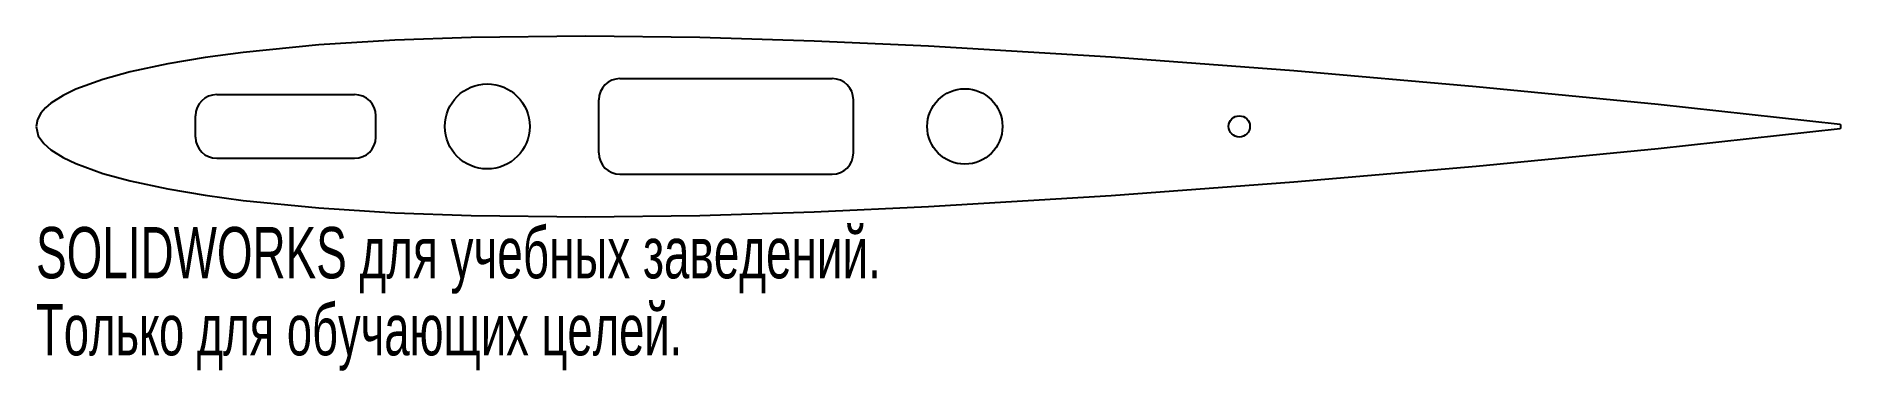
# Model space of a CAD drawing. Extents: x 110 to 280, y -23 to 9.
import ezdxf
from ezdxf.enums import TextEntityAlignment as Align

# ---------------------------------------------------------------- set-up
doc = ezdxf.new("R2010")
doc.units = 0
doc.layers.get('0').update_dxf_attribs({"linetype": 'CONTINUOUS'})

msp = doc.modelspace()

# ---------------------------------------------------------------- linework, layer by layer
at = {"color": 7, "linetype": 'CONTINUOUS'}
for p, q in [((165.02, 4.5), (185.02, 4.5)), ((127.02, 3), (140.02, 3)), ((163.02, -2.5), (163.02, 2.5)), ((187.02, -2.5), (187.02, 2.5)), ((125.02, -1), (125.02, 1)), ((142.02, -1), (142.02, 1)), ((127.02, -3), (140.02, -3)), ((165.02, -4.5), (185.02, -4.5))]:
    msp.add_line(p, q, dxfattribs=at)
at = {"color": 7, "linetype": 'CONTINUOUS', "flags": 128}
for points in [[(280, 0.18), (262.86, 2.07), (245.69, 3.74), (228.51, 5.23), (211.31, 6.51), (194.1, 7.55), (183.33, 8.03), (172.56, 8.37), (161.78, 8.5), (151, 8.38), (143.82, 8.12), (136.65, 7.67), (129.5, 6.96), (125.94, 6.48), (122.4, 5.88), (118.88, 5.13), (116.29, 4.42), (113.75, 3.5), (112.54, 2.92), (111.4, 2.2), (110.89, 1.76), (110.44, 1.26), (110.12, 0.66), (110, 0)], [(110, 0), (110.2, -0.87), (110.73, -1.6), (111.4, -2.2), (112.54, -2.92), (113.75, -3.5), (116.29, -4.42), (118.88, -5.13), (122.4, -5.88), (125.94, -6.48), (129.5, -6.96), (136.65, -7.67), (143.82, -8.12), (151, -8.38), (161.78, -8.5), (172.56, -8.37), (183.33, -8.03), (194.1, -7.55), (211.31, -6.51), (228.51, -5.23), (245.69, -3.74), (262.86, -2.07), (280, -0.18)]]:
    msp.add_lwpolyline(points, dxfattribs=at)
at = {"color": 7, "linetype": 'CONTINUOUS'}
for centre, radius in [((152.52, 0), 4), ((197.52, 0), 3.55), ((223.38, 0), 1)]:
    msp.add_circle(centre, radius, dxfattribs=at)
for centre, radius, start, end in [((165.02, 2.5), 2, 90, 180), ((185.02, 2.5), 2, 0, 90), ((127.02, 1), 2, 90, 180), ((140.02, 1), 2, 0, 90), ((279.82, 0), 0.252, 315, 45), ((127.02, -1), 2, 180, 270), ((140.02, -1), 2, 270, 0), ((165.02, -2.5), 2, 180, 270), ((185.02, -2.5), 2, 270, 0)]:
    msp.add_arc(centre, radius, start, end, dxfattribs=at)

# ---------------------------------------------------------------- texts
for s, width, p in [('SOLIDWORKS для учебных заведений.', 0.668182, (110, -15.75)), ('Только для обучающих целей.', 0.661111, (110, -23))]:
    msp.add_text(s, height=4.8336, dxfattribs=dict(at, width=width)).set_placement(p, align=Align.BOTTOM_LEFT)

doc.saveas('drawing.dxf')
